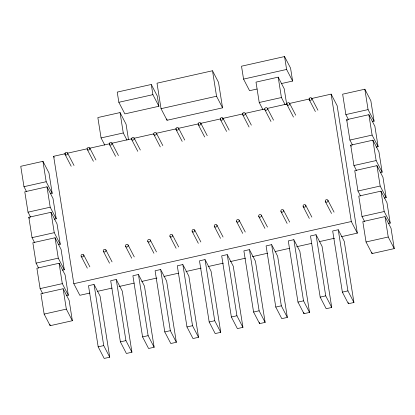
<?xml version="1.0" encoding="UTF-8"?>
<svg xmlns="http://www.w3.org/2000/svg" width="415" height="415" viewBox="0 0 415 415"><rect width="100%" height="100%" fill="white"/><g stroke="black" fill="none" stroke-linecap="round" stroke-linejoin="round"><path stroke-width="0.62" d="M151.288 84.473L117.232 92.099L118.846 102.292L124.858 113.892L158.914 106.261L157.301 96.073L151.288 84.473L152.902 94.667L158.914 106.261M212.506 70.758L157.005 83.192L161.041 108.673L167.053 120.272L222.554 107.838L218.518 82.357L212.506 70.758L216.542 96.239L222.554 107.838M281.386 83.571L292.617 81.055L290.573 68.159L284.56 56.559L241.514 66.203L243.553 79.099L249.565 90.698L257.051 89.023M118.846 102.292L152.902 94.667M243.553 79.099L286.604 69.455L292.617 81.055M128.474 139.466L126.056 124.178L120.044 112.579L97.841 117.554L101.068 137.936L104.793 145.12M286.729 104.673L284.208 88.748L278.195 77.149L255.998 82.123L259.225 102.505L262.944 109.685M161.041 108.673L216.542 96.239M101.068 137.936L123.271 132.966L126.99 140.146M259.225 102.505L281.422 97.53L285.147 104.71M89.941 293.032L79.825 295.298L73.813 283.699L53.644 156.299L65.658 153.607M67.552 153.182L87.15 148.793M89.676 148.222L109.902 143.694M111.801 143.268L132.027 138.734M133.926 138.314L153.519 133.921M156.045 133.355L176.276 128.826M178.17 128.401L198.396 123.867M200.927 123.302L220.521 118.913M222.419 118.488L243.278 113.814M245.172 113.388L264.77 109M267.296 108.429L286.895 104.041M289.421 103.475L309.647 98.941M311.546 98.521L331.139 94.127L337.151 105.726L357.32 233.131L341.519 236.669M50.34 193.727L52.186 193.317L48.96 172.931L42.947 161.331L20.75 166.306L23.977 186.688L26.555 191.663M372.234 121.616L374.081 121.201L370.854 100.814L364.842 89.215L342.645 94.189L345.871 114.576L348.444 119.546M23.977 186.688L46.174 181.718L52.186 193.317M345.871 114.576L368.069 109.602L374.081 121.201M54.37 219.208L56.222 218.793L52.995 198.412L46.983 186.812L24.786 191.787L28.013 212.169L30.586 217.144M352.48 145.027L349.902 140.057L346.675 119.67L368.878 114.696L374.89 126.295L378.117 146.682L376.265 147.097M28.013 212.169L50.21 207.199L56.222 218.793M349.902 140.057L372.105 135.083L378.117 146.682M34.621 242.625L32.043 237.65L28.817 217.268L51.019 212.293L57.031 223.893L60.258 244.274L58.406 244.689M356.516 170.508L353.938 165.538L350.711 145.151L372.909 140.177L378.921 151.776L382.148 172.163L380.301 172.578M32.043 237.65L54.246 232.68L60.258 244.274M353.938 165.538L376.135 160.564L382.148 172.163M62.442 270.17L64.289 269.755L61.062 249.374L55.05 237.774L32.852 242.749L36.079 263.131L38.652 268.1M384.332 198.059L386.183 197.644L382.957 177.257L376.945 165.658L354.742 170.632L357.969 191.014L360.547 195.989M36.079 263.131L58.276 258.161L64.289 269.755M357.969 191.014L380.171 186.044L386.183 197.644M66.473 295.651L68.325 295.236L65.098 274.855L59.086 263.255L36.883 268.23L40.11 288.612L42.688 293.581M388.367 223.535L390.214 223.125L386.988 202.738L380.975 191.139L358.778 196.113L362.005 216.495L364.583 221.47M40.11 288.612L62.312 283.637L68.325 295.236M362.005 216.495L384.202 211.526L390.214 223.125M73.813 283.699L351.308 221.532L357.32 233.131M63.116 288.736L40.919 293.711L44.146 314.093L50.158 325.692L72.355 320.717L69.129 300.336L63.116 288.736L66.343 309.118L72.355 320.717M385.011 216.62L362.814 221.594L366.04 241.976L372.053 253.575L394.25 248.606L391.023 228.219L385.011 216.62L388.238 237.007L394.25 248.606M94.044 284.446L88.494 285.686L98.179 346.841L104.191 358.441L109.736 357.196L100.056 296.045L94.044 284.446L103.724 345.596L109.736 357.196M116.247 279.471L110.696 280.716L120.376 341.867L126.388 353.466L131.939 352.226L122.259 291.071L116.247 279.471L125.927 340.627L131.939 352.226M138.444 274.497L132.893 275.742L142.573 336.897L148.586 348.496L154.136 347.251L144.456 286.096L138.444 274.497L148.124 335.652L154.136 347.251M160.647 269.527L155.096 270.767L164.776 331.922L170.788 343.521L176.339 342.276L166.659 281.121L160.647 269.527L170.326 330.677L176.339 342.276M182.844 264.552L177.293 265.792L186.973 326.947L192.985 338.547L198.536 337.302L188.856 276.151L182.844 264.552L192.524 325.702L198.536 337.302M205.041 259.577L199.496 260.822L209.176 321.973L215.188 333.572L220.739 332.332L211.053 271.177L205.041 259.577L214.726 320.733L220.739 332.332M227.244 254.603L221.693 255.848L231.373 317.003L237.385 328.602L242.936 327.357L233.256 266.202L227.244 254.603L236.924 315.758L242.936 327.357M249.441 249.633L243.89 250.873L253.575 312.028L259.588 323.627L265.133 322.382L255.453 261.227L249.441 249.633L259.121 310.783L265.133 322.382M271.643 244.658L266.093 245.903L275.773 307.053L281.785 318.653L287.336 317.408L277.656 256.257L271.643 244.658L281.323 305.814L287.336 317.408M293.841 239.683L288.29 240.928L297.97 302.079L303.982 313.678L309.533 312.438L299.853 251.282L293.841 239.683L303.521 300.839L309.533 312.438M316.043 234.708L310.493 235.953L320.173 297.109L326.185 308.708L331.735 307.463L322.05 246.308L316.043 234.708L325.723 295.864L331.735 307.463M338.241 229.739L332.69 230.979L342.37 292.134L348.382 303.733L353.933 302.488L344.253 241.333L338.241 229.739L347.92 290.889L353.933 302.488M97.525 291.335L112.066 288.077M119.017 286.521L134.185 283.118M141.774 281.422L156.943 278.024M163.894 276.463L178.434 273.21M186.019 271.509L201.192 268.111M208.143 266.549L223.317 263.151M230.268 261.595L245.436 258.197M252.393 256.641L267.561 253.238M275.145 251.542L289.686 248.284M296.637 246.728L311.81 243.325M319.394 241.629L334.563 238.231M44.146 314.093L66.343 309.118M366.04 241.976L388.238 237.007M98.179 346.841L103.724 345.596M120.376 341.867L125.927 340.627M142.573 336.897L148.124 335.652M164.776 331.922L170.326 330.677M186.973 326.947L192.524 325.702M209.176 321.973L214.726 320.733M231.373 317.003L236.924 315.758M253.575 312.028L259.121 310.783M275.773 307.053L281.323 305.814M297.97 302.079L303.521 300.839M320.173 297.109L325.723 295.864M342.37 292.134L347.92 290.889M346.675 119.67L347.251 120.775M350.711 145.151L351.282 146.256M311.769 98.345A1.432 1.276 -27.4 0 1 310.363 100.311A1.432 1.276 -27.4 0 1 309.351 98.345A1.432 1.276 -27.4 0 1 311.769 98.345L317.926 110.224M309.222 99.657L315.379 111.536M289.571 103.314A1.432 1.276 -27.4 0 1 288.166 105.286A1.432 1.276 -27.4 0 1 287.154 103.319A1.432 1.276 -27.4 0 1 289.571 103.314L295.729 115.199M287.019 104.632L293.472 117.077M327.902 200.269A1.432 1.276 -27.4 0 1 326.496 202.235A1.432 1.276 -27.4 0 1 325.485 200.269A1.432 1.276 -27.4 0 1 327.902 200.269L334.065 212.148M325.355 201.581L331.512 213.46M267.369 108.289A1.432 1.276 -27.4 0 1 265.963 110.26A1.432 1.276 -27.4 0 1 264.952 108.294A1.432 1.276 -27.4 0 1 267.369 108.289L273.532 120.174M264.822 109.607L270.979 121.486M305.705 205.238A1.432 1.276 -27.4 0 1 304.299 207.21A1.432 1.276 -27.4 0 1 303.287 205.243A1.432 1.276 -27.4 0 1 305.705 205.238L311.862 217.123M303.158 206.556L309.315 218.435M245.172 113.264A1.432 1.276 -27.4 0 1 243.766 115.23A1.432 1.276 -27.4 0 1 242.754 113.269A1.432 1.276 -27.4 0 1 245.172 113.264L251.329 125.143M242.619 114.576L249.073 127.026M283.507 210.213A1.432 1.276 -27.4 0 1 282.101 212.179A1.432 1.276 -27.4 0 1 281.085 210.218A1.432 1.276 -27.4 0 1 283.507 210.213L289.665 222.092M280.955 211.526L287.113 223.41M222.969 118.239A1.432 1.276 -27.4 0 1 221.563 120.205A1.432 1.276 -27.4 0 1 220.552 118.239A1.432 1.276 -27.4 0 1 222.969 118.239L229.132 130.118M220.422 119.551L226.58 131.431M261.305 215.188A1.432 1.276 -27.4 0 1 259.899 217.154A1.432 1.276 -27.4 0 1 258.887 215.188A1.432 1.276 -27.4 0 1 261.305 215.188L267.462 227.067M258.758 216.5L264.915 228.385M200.772 123.208A1.432 1.276 -27.4 0 1 199.366 125.18A1.432 1.276 -27.4 0 1 198.354 123.214A1.432 1.276 -27.4 0 1 200.772 123.208L207.225 135.658M198.225 124.526L204.673 136.971M239.107 220.157A1.432 1.276 -27.4 0 1 237.702 222.129A1.432 1.276 -27.4 0 1 236.69 220.163A1.432 1.276 -27.4 0 1 239.107 220.157L245.265 232.042M236.555 221.475L242.718 233.355M178.575 128.183A1.432 1.276 -27.4 0 1 177.169 130.154A1.432 1.276 -27.4 0 1 176.152 128.188A1.432 1.276 -27.4 0 1 178.575 128.183L184.732 140.068M176.022 129.501L182.18 141.38M216.905 225.132A1.432 1.276 -27.4 0 1 215.499 227.104A1.432 1.276 -27.4 0 1 214.488 225.138A1.432 1.276 -27.4 0 1 216.905 225.132L223.068 237.017M214.358 226.45L220.515 238.329M156.372 133.158A1.432 1.276 -27.4 0 1 154.966 135.124A1.432 1.276 -27.4 0 1 153.955 133.158A1.432 1.276 -27.4 0 1 156.372 133.158L162.825 145.603M153.825 134.47L160.278 146.92M194.708 230.107A1.432 1.276 -27.4 0 1 193.302 232.073A1.432 1.276 -27.4 0 1 192.29 230.112A1.432 1.276 -27.4 0 1 194.708 230.107L200.865 241.987M192.161 231.42L198.318 243.304M134.175 138.133A1.432 1.276 -27.4 0 1 132.769 140.099A1.432 1.276 -27.4 0 1 131.757 138.133A1.432 1.276 -27.4 0 1 134.175 138.133L140.332 150.012M131.622 139.445L137.785 151.325M172.505 235.082A1.432 1.276 -27.4 0 1 171.099 237.048A1.432 1.276 -27.4 0 1 170.088 235.082A1.432 1.276 -27.4 0 1 172.505 235.082L178.668 246.961M169.958 236.394L176.116 248.274M111.972 143.102A1.432 1.276 -27.4 0 1 110.566 145.074A1.432 1.276 -27.4 0 1 109.555 143.108A1.432 1.276 -27.4 0 1 111.972 143.102L118.425 155.552M109.425 144.42L115.583 156.299M150.308 240.052A1.432 1.276 -27.4 0 1 148.902 242.023A1.432 1.276 -27.4 0 1 147.89 240.057A1.432 1.276 -27.4 0 1 150.308 240.052L156.465 251.936M147.761 241.369L153.918 253.249M89.775 148.077A1.432 1.276 -27.4 0 1 88.369 150.048A1.432 1.276 -27.4 0 1 87.358 148.082A1.432 1.276 -27.4 0 1 89.775 148.077L95.932 159.962M87.228 149.395L93.385 161.274M128.111 245.026A1.432 1.276 -27.4 0 1 126.705 246.998A1.432 1.276 -27.4 0 1 125.693 245.032A1.432 1.276 -27.4 0 1 128.111 245.026L134.268 256.911M125.558 246.344L131.716 258.223M67.572 153.052A1.432 1.276 -27.4 0 1 66.167 155.018A1.432 1.276 -27.4 0 1 65.155 153.052A1.432 1.276 -27.4 0 1 67.572 153.052L74.026 165.497M65.025 154.364L71.183 166.249M105.908 250.001A1.432 1.276 -27.4 0 1 104.502 251.967A1.432 1.276 -27.4 0 1 103.491 250.006A1.432 1.276 -27.4 0 1 105.908 250.001L112.066 261.881M103.361 251.314L109.519 263.198M53.644 156.299L54.22 157.399M83.711 254.976A1.432 1.276 -27.4 0 1 82.305 256.942A1.432 1.276 -27.4 0 1 81.293 254.976A1.432 1.276 -27.4 0 1 83.711 254.976L89.868 266.855M81.158 256.288L87.321 268.168M28.817 217.268L29.392 218.373M364.842 89.215L368.069 109.602M368.878 114.696L372.105 135.083M372.909 140.177L376.135 160.564M376.945 165.658L380.171 186.044M380.975 191.139L384.202 211.526M371.85 252.304L372.053 253.575M331.139 94.127L351.308 221.532M348.18 302.457L348.382 303.733M284.56 56.559L286.604 69.455M278.195 77.149L281.422 97.53M303.785 312.407L303.982 313.678M259.385 322.351L259.588 323.627M166.851 118.996L167.053 120.272M120.044 112.579L123.271 132.966M42.947 161.331L46.174 181.718M46.983 186.812L50.21 207.199M51.019 212.293L54.246 232.68M55.05 237.774L58.276 258.161M59.086 263.255L62.312 283.637M49.956 324.416L50.158 325.692"/></g></svg>
